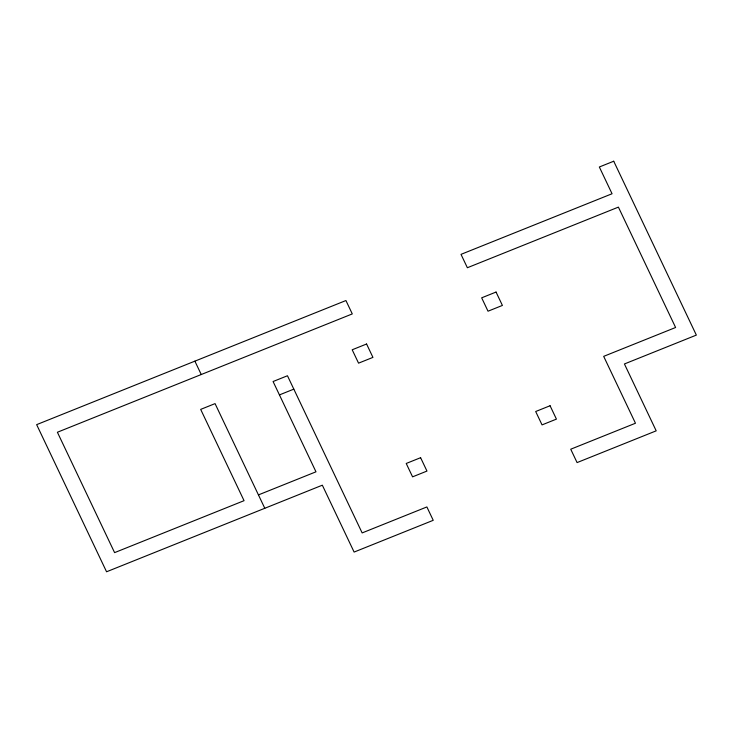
<?xml version="1.0" encoding="UTF-8"?>
<svg xmlns="http://www.w3.org/2000/svg" width="733" height="733" viewBox="0 0 733 733"><rect width="100%" height="100%" fill="white"/><g stroke="black" fill="none" stroke-linecap="round" stroke-linejoin="round"><path stroke-width="1.1" d="M279.438 394.904L293.823 389.131M258.437 494.903L315.978 471.814L273.079 381.526L287.464 375.754L362.148 532.918L426.881 506.943L433.23 520.311L354.112 552.068L322.337 485.191L106.56 571.777L36.65 424.645L345.93 300.539L352.289 313.916L57.394 432.25L114.595 552.627L244.052 500.676L200.677 409.39L215.062 403.617L264.796 508.281M194.886 361.149L201.245 374.526M613.723 161.223L599.337 166.996L612.055 193.75L461.011 254.36L467.37 267.737L618.405 207.118L675.606 327.495L603.68 356.357L635.465 423.234L570.732 449.21L577.082 462.587L656.2 430.839L624.424 363.962L696.35 335.1L613.723 161.223M366.582 344.006L352.197 349.778L358.556 363.156L372.941 357.383L366.582 344.006M496.049 292.055L481.663 297.827L488.022 311.204L502.407 305.432L496.049 292.055M420.605 457.694L406.219 463.467L412.578 476.844L426.963 471.072L420.605 457.694M550.071 405.743L535.686 411.515L542.044 424.893L556.429 419.12L550.071 405.743"/></g></svg>
